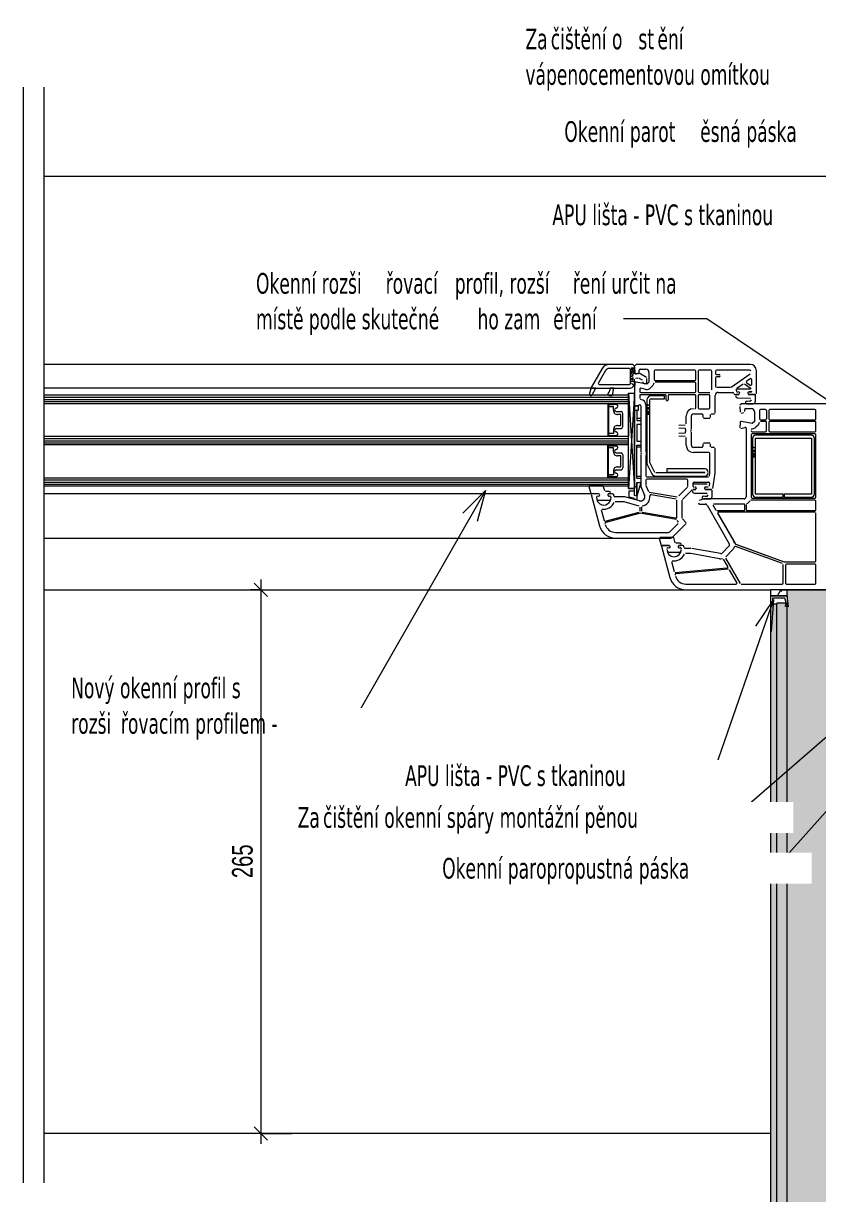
# Model space of a CAD drawing. Header units: millimetres. Extents: x 3755 to 11066, y 2401 to 4339.
# Drawn here: x 4059 to 4443, y 3159 to 3725 of the extents above; entities that cross this region are included whole.
import ezdxf

# ---------------------------------------------------------------- set-up
doc = ezdxf.new("R2010")
doc.units = ezdxf.units.MM
for name, color, linetype, lineweight in [('A-ANNO-DIMS', 211, 'Continuous', 9), ('A-ANNO-DIMS-5', 211, 'Continuous', 9), ('A-DETL', 90, 'Continuous', 18), ('A-DETL-GENF', 92, 'Continuous', 18), ('A-DETL-THIN', 151, 'Continuous', 18), ('G-ANNO-TEXT', 231, 'Continuous', 9)]:
    doc.layers.add(name, color=color, linetype=linetype, lineweight=lineweight)
doc.styles.add('Arial', font='arial.ttf', dxfattribs={"width": 0.7, "height": 10})
doc.styles.add('Tahoma_B', font='tahomabd.ttf', dxfattribs={"width": 0.7, "height": 10})
doc.dimstyles.new('Vnitřní_-_průhledné_1', dxfattribs={"dimscale": 304.8, "dimtxt": 10.202594, "dimasz": 0.021325, "dimexe": 0.016404, "dimexo": 0.0625, "dimgap": 0.003281, "dimtad": 1, "dimdec": 0, "dimrnd": 5, "dimzin": 0, "dimdsep": 46, "dimtxsty": 'Arial', "dimblk1": 'OBLIQUE', "dimblk2": 'OBLIQUE', "dimsah": 1, "dimcen": 0.09, "dimdle": 0.016404, "dimazin": 0, "dimtfac": 1, "dimtdec": 4, "dimtix": 1, "dimtmove": 0, "dimatfit": 3, "dimfxl": 0.049213, "dimfxlon": 1, "dimtvp": 1, "dimtolj": 1, "dimtzin": 0, "dimarcsym": 2})
pattern_1 = [(0, (0, 0), (5, 5), [0.5, -4.5]), (0, (2.5, 2.5), (5, 5), [0.5, -4.5])]

# ---------------------------------------------------------------- blocks, each defined once
blk = doc.blocks.new('DIMBLOCK14-Okno _ Ostění _ Rozčiřovací')
at = {"layer": 'A-ANNO-DIMS-5'}
for p, q in [((4173.42, 3456.31), (4173.42, 3183.31)), ((4173.42, 3451.31), (4168.42, 3451.31)), ((4173.42, 3451.31), (4188.42, 3451.31)), ((4173.42, 3188.31), (4168.42, 3188.31)), ((4173.42, 3188.31), (4188.42, 3188.31))]:
    blk.add_line(p, q, dxfattribs=at)
at = {"layer": 'A-ANNO-DIMS-5', "lineweight": 18}
for p, q in [((4173.42, 3451.31), (4170.17, 3454.56)), ((4173.42, 3451.31), (4176.67, 3448.06)), ((4173.42, 3188.31), (4170.17, 3191.56)), ((4173.42, 3188.31), (4176.67, 3185.06))]:
    blk.add_line(p, q, dxfattribs=at)
at = {"layer": 'A-ANNO-DIMS-5', "color": 0, "insert": (4159.44, 3311.81), "char_height": 10, "width": 19.2123, "attachment_point": 1, "rotation": 90, "line_spacing_factor": 0.941778, "style": 'Arial'}
blk.add_mtext('265', dxfattribs=at)
blk = doc.blocks.new('_Oblique')
at = {"color": 0, "linetype": 'ByBlock', "lineweight": -2}
blk.add_line((-0.5, -0.5), (0.5, 0.5), dxfattribs=at)

msp = doc.modelspace()

# ---------------------------------------------------------------- hatches: boundary and pattern name
at = {"layer": 'A-DETL-GENF'}
h = msp.add_hatch(dxfattribs=at)
h.set_pattern_fill('FP_4', color=1, style=0, pattern_type=2)
h.set_pattern_definition([(0, (0, 0), (4.763, 2.75), [3.175, -6.35]), (120, (0, 0), (-4.7630699, 2.749879), [3.175, -6.35]), (60, (0, 0), (-0.0005699, 5.499013), [0, -6.35, 3.175, 0])])
h.paths.add_polyline_path([(4427.96, 3448.32), (4427.96, 3451.32), (4419.96, 3451.32), (4419.96, 3448.32)])
h = msp.add_hatch(dxfattribs=at)
h.set_pattern_fill('FP_3', color=1, style=0, pattern_type=2)
h.set_pattern_definition([(0, (0, 0), (4.763, 2.75), [3.175, -6.35]), (120, (0, 0), (-4.7630699, 2.749879), [3.175, -6.35]), (60, (0, 0), (-6.99e-05, 5.499879), [0, -6.35, 3.175, 0])])
h.paths.add_polyline_path([(4527.96, 2838.11), (4527.96, 2957.79), (4527.5, 2957.97), (4526.47, 2958.77), (4525.68, 2959.8), (4525.18, 2961.01), (4525.01, 2962.31), (4525.18, 2963.6), (4525.68, 2964.8), (4526.47, 2965.84), (4527.51, 2966.63), (4527.96, 2966.82), (4527.96, 3449.31), (4522.04, 3449.31), (4522.04, 3451.31), (4427.96, 3451.31), (4427.96, 3153.04), (4448.83, 3153.04), (4448.83, 3103.04), (4427.96, 3103.04), (4427.96, 2966.97), (4428.5, 2966.56), (4429.29, 2965.52), (4429.79, 2964.32), (4429.96, 2963.02), (4429.79, 2961.73), (4429.29, 2960.52), (4428.49, 2959.49), (4427.96, 2959.08), (4427.96, 2917.11), (4448.83, 2917.11), (4448.83, 2867.11), (4427.96, 2867.11), (4427.96, 2838.11), (4448.83, 2838.11)])
h.paths.add_polyline_path([(4469.96, 2957.97), (4468.66, 2958.14), (4467.46, 2958.64), (4466.42, 2959.43), (4465.63, 2960.47), (4465.13, 2961.68), (4464.96, 2962.97), (4465.13, 2964.27), (4465.63, 2965.47), (4466.43, 2966.51), (4467.46, 2967.3), (4468.67, 2967.8), (4469.96, 2967.97), (4471.26, 2967.8), (4472.46, 2967.3), (4473.5, 2966.5), (4474.29, 2965.47), (4474.79, 2964.26), (4474.96, 2962.97), (4474.79, 2961.67), (4474.29, 2960.47), (4473.49, 2959.43), (4472.46, 2958.64), (4471.25, 2958.14)])
h = msp.add_hatch(dxfattribs=at)
h.set_pattern_fill('FP_2', color=1, style=0, pattern_type=2)
h.set_pattern_definition(pattern_1)
h.paths.add_polyline_path([(4421.42, 2838.11), (4422.96, 2838.11), (4422.96, 2958.49), (4422.33, 2958.7), (4421.1, 2958.2), (4419.96, 2958.03), (4419.96, 2838.11), (4421.12, 2838.11)])
h.paths.add_polyline_path([(4422.4, 2967.31), (4422.46, 2967.36), (4422.96, 2967.56), (4422.96, 3444.31), (4419.96, 3444.31), (4419.96, 2968.01), (4421.13, 2967.86), (4422.38, 2967.32)])
h = msp.add_hatch(dxfattribs=at)
h.set_pattern_fill('FP_2', color=1, style=0, pattern_type=2)
h.set_pattern_definition(pattern_1)
h.paths.add_polyline_path([(4422.96, 2838.11), (4427.96, 2838.11), (4427.96, 2959.08), (4427.46, 2958.7), (4426.25, 2958.2), (4424.96, 2958.03), (4423.66, 2958.2), (4422.96, 2958.49), (4422.96, 2867.11)])
h.paths.add_polyline_path([(4427.96, 2966.97), (4427.96, 3444.79), (4422.96, 3444.79), (4422.96, 2967.56), (4423.69, 2967.86), (4424.96, 2968.03), (4426.26, 2967.86), (4427.46, 2967.36)])

# ---------------------------------------------------------------- linework, layer by layer
at = {"layer": 'A-DETL'}
for p, q in [((4341.97, 3560.31), (4068.52, 3560.31)), ((4338.51, 3558.33), (4333.19, 3549.22)), ((4353.42, 3560.31), (4341.97, 3560.31)), ((4351.77, 3558.41), (4341.97, 3558.41)), ((4352.92, 3558.12), (4352.92, 3558.92)), ((4352.92, 3558.92), (4353.71, 3558.52)), ((4353.71, 3558.52), (4352.92, 3558.12)), ((4354.17, 3559.56), (4353.42, 3560.31)), ((4354.92, 3560.31), (4354.17, 3559.56)), ((4354.17, 3556.27), (4354.17, 3559.56)), ((4354.17, 3559.06), (4354.36, 3556.28)), ((4410.17, 3560.31), (4354.92, 3560.31)), ((4340.15, 3557.37), (4336.7, 3551.46)), ((4352.28, 3551.22), (4352.28, 3557.91)), ((4353.71, 3556.92), (4352.53, 3557.72)), ((4352.53, 3557.72), (4353.71, 3557.72)), ((4352.53, 3556.92), (4353.71, 3556.92)), ((4353.71, 3556.52), (4352.53, 3556.52)), ((4352.53, 3556.52), (4352.53, 3555.72)), ((4352.53, 3555.72), (4353.71, 3555.72)), ((4352.53, 3554.7), (4353.71, 3555.32)), ((4353.71, 3554.08), (4352.53, 3554.7)), ((4353.71, 3553.32), (4352.92, 3553.72)), ((4352.92, 3552.92), (4352.92, 3553.72)), ((4352.92, 3552.92), (4353.71, 3553.32)), ((4353.71, 3555.72), (4353.71, 3556.52)), ((4354.17, 3551.21), (4354.17, 3553.22)), ((4354.58, 3553.72), (4355.82, 3553.93)), ((4356.37, 3556.06), (4354.76, 3555.78)), ((4354.94, 3555.82), (4356.06, 3556.02)), ((4356.16, 3553.87), (4357.92, 3552.86)), ((4359.92, 3554.01), (4356.37, 3556.06)), ((4356.47, 3556.51), (4356.47, 3557.51)), ((4356.97, 3558.01), (4359.67, 3558.01)), ((4360.17, 3551.96), (4360.17, 3553.58)), ((4361.17, 3556.51), (4361.17, 3551.74)), ((4363.67, 3557.01), (4363.67, 3553.01)), ((4383.37, 3557.51), (4364.17, 3557.51)), ((4383.87, 3553.01), (4383.87, 3557.01)), ((4384.97, 3557.01), (4384.97, 3547.31)), ((4391.07, 3557.51), (4385.47, 3557.51)), ((4391.57, 3548.01), (4391.57, 3557.01)), ((4393.37, 3557.01), (4393.37, 3556.01)), ((4393.37, 3553.81), (4393.37, 3549.8)), ((4409.87, 3557.51), (4393.87, 3557.51)), ((4393.87, 3555.51), (4395.17, 3555.51)), ((4395.17, 3554.31), (4393.87, 3554.31)), ((4400.92, 3549.4), (4410.16, 3555.87)), ((4410.08, 3553.37), (4408.48, 3552.25)), ((4410.87, 3550.71), (4410.87, 3552.96)), ((4413.17, 3546.11), (4413.17, 3557.31)), ((4333.08, 3548.82), (4068.52, 3548.82)), ((4333.19, 3549.22), (4332.38, 3546.21)), ((4335.47, 3548.81), (4333.47, 3548.81)), ((4333.47, 3548.81), (4351.66, 3548.81)), ((4333.69, 3545.68), (4335.47, 3548.81)), ((4337.13, 3550.71), (4351.77, 3550.71)), ((4344.16, 3548.81), (4342.36, 3548.81)), ((4343.57, 3545.45), (4344.16, 3548.81)), ((4353.71, 3552.13), (4352.53, 3552.13)), ((4353.51, 3550.54), (4352.73, 3551.33)), ((4354.17, 3548.52), (4354.17, 3540.61)), ((4354.35, 3551.34), (4354.18, 3548.72)), ((4360.17, 3550.74), (4354.95, 3551.8)), ((4356.67, 3548.29), (4356.67, 3547.31)), ((4359.67, 3548.29), (4357.27, 3548.78)), ((4361.17, 3551.74), (4360.17, 3550.74)), ((4362.94, 3549.97), (4361.94, 3548.97)), ((4383.37, 3551.81), (4364.14, 3551.81)), ((4364.17, 3552.51), (4383.37, 3552.51)), ((4383.87, 3547.31), (4383.87, 3551.31)), ((4394.17, 3549.31), (4400.64, 3549.31)), ((4403.47, 3547.51), (4403.47, 3548.48)), ((4403.68, 3548.89), (4406.73, 3551.03)), ((4410.26, 3548.41), (4403.81, 3548.41)), ((4407.31, 3551.03), (4410.66, 3548.68)), ((4408.48, 3551.43), (4410.08, 3550.31)), ((4410.37, 3547.01), (4409.57, 3547.01)), ((4351.34, 3545.45), (4068.52, 3545.45)), ((4068.52, 3544.45), (4351.4, 3544.45)), ((4068.52, 3543.45), (4351.28, 3543.45)), ((4068.52, 3542.45), (4351.28, 3542.45)), ((4068.52, 3541.45), (4351.28, 3541.45)), ((4344.83, 3541.23), (4341.28, 3541.23)), ((4341.28, 3541.23), (4341.28, 3525.68)), ((4341.88, 3545.31), (4343.29, 3545.31)), ((4351.28, 3546.43), (4354.17, 3546.43)), ((4354.17, 3546.43), (4351.28, 3500.26)), ((4351.28, 3500.26), (4351.28, 3546.43)), ((4351.28, 3546.43), (4354.17, 3500.26)), ((4351.28, 3541.45), (4351.28, 3525.45)), ((4354.17, 3500.26), (4354.17, 3546.43)), ((4354.17, 3546.43), (4354.17, 3500.26)), ((4356.67, 3545.21), (4356.67, 3543.92)), ((4357.17, 3546.81), (4383.37, 3546.81)), ((4368.97, 3545.71), (4357.17, 3545.71)), ((4360.15, 3543.14), (4360.15, 3512.81)), ((4361.65, 3512.81), (4361.65, 3543.14)), ((4368.65, 3545.14), (4362.15, 3545.14)), ((4362.15, 3543.64), (4368.65, 3543.64)), ((4368.65, 3543.64), (4368.65, 3545.14)), ((4369.47, 3543.21), (4369.47, 3545.21)), ((4370.47, 3545.21), (4370.47, 3543.21)), ((4383.37, 3545.71), (4370.97, 3545.71)), ((4383.87, 3539.41), (4383.87, 3545.21)), ((4384.97, 3545.21), (4384.97, 3539.41)), ((4385.47, 3546.81), (4390.64, 3546.81)), ((4390.17, 3545.71), (4385.47, 3545.71)), ((4390.67, 3539.41), (4390.67, 3545.21)), ((4393.17, 3536.71), (4393.17, 3545.31)), ((4394.67, 3546.81), (4401.67, 3546.81)), ((4402.67, 3545.81), (4404.82, 3545.81)), ((4404.83, 3545.79), (4403.37, 3545.79)), ((4404.15, 3544.12), (4410.36, 3543.99)), ((4405.92, 3541.31), (4405.17, 3540.56)), ((4450.67, 3541.31), (4405.92, 3541.31)), ((4408.38, 3541.3), (4411.47, 3541.3)), ((4409.99, 3542.5), (4409.03, 3542.42)), ((4409.22, 3545.81), (4412.87, 3545.81)), ((4412.37, 3545.79), (4409.24, 3545.79)), ((4412.67, 3542.5), (4412.67, 3545.49)), ((4345.33, 3540.95), (4341.54, 3540.95)), ((4341.54, 3540.95), (4341.54, 3525.95)), ((4344.04, 3539.95), (4341.54, 3539.95)), ((4341.54, 3539.95), (4343.54, 3539.95)), ((4344.04, 3538.14), (4344.04, 3539.95)), ((4345.24, 3537.56), (4347.68, 3537.56)), ((4347.49, 3536.16), (4346.01, 3536.16)), ((4347.49, 3530.75), (4347.49, 3536.16)), ((4348.49, 3530.32), (4348.49, 3536.59)), ((4354.17, 3539.92), (4355.87, 3540.38)), ((4354.17, 3496.96), (4354.17, 3539.92)), ((4355.87, 3537.98), (4354.17, 3537.98)), ((4354.55, 3540.32), (4356.54, 3540.86)), ((4355.37, 3537.98), (4355.37, 3533.28)), ((4355.87, 3540.38), (4355.87, 3537.98)), ((4357.17, 3540.37), (4357.17, 3518.03)), ((4359.67, 3540.63), (4359.67, 3518.62)), ((4360.15, 3540.69), (4361.65, 3540.69)), ((4360.15, 3539.51), (4361.65, 3539.51)), ((4361.65, 3538.66), (4360.15, 3538.66)), ((4361.65, 3537.64), (4360.15, 3537.64)), ((4360.15, 3537.33), (4361.65, 3537.33)), ((4361.65, 3537.14), (4360.15, 3537.14)), ((4360.15, 3536.82), (4361.65, 3536.82)), ((4360.15, 3536.32), (4361.65, 3536.32)), ((4382.67, 3536.41), (4386.77, 3536.41)), ((4385.47, 3538.91), (4390.17, 3538.91)), ((4387.27, 3535.91), (4387.27, 3534.71)), ((4390.97, 3534.71), (4390.97, 3536.11)), ((4391.27, 3536.41), (4392.87, 3536.41)), ((4405.17, 3540.06), (4405.36, 3537.28)), ((4405.94, 3536.82), (4407.06, 3537.02)), ((4407.47, 3537.51), (4407.47, 3538.51)), ((4407.97, 3539.01), (4410.67, 3539.01)), ((4412.17, 3537.51), (4412.17, 3532.74)), ((4414.67, 3538.01), (4414.67, 3534.01)), ((4417.57, 3538.51), (4415.17, 3538.51)), ((4418.07, 3538.01), (4418.07, 3534.01)), ((4419.17, 3538.01), (4419.17, 3534.01)), ((4441.47, 3538.51), (4419.67, 3538.51)), ((4441.97, 3534.01), (4441.97, 3538.01)), ((4346.01, 3530.75), (4347.49, 3530.75)), ((4355.37, 3534.28), (4357.17, 3534.28)), ((4355.37, 3533.28), (4357.17, 3533.28)), ((4357.17, 3531.28), (4355.37, 3531.28)), ((4355.37, 3531.28), (4355.37, 3523.28)), ((4357.17, 3534.28), (4357.17, 3531.28)), ((4375.64, 3530.94), (4378.7, 3531.1)), ((4379.17, 3531.59), (4379.17, 3535.41)), ((4381.67, 3529.03), (4381.67, 3535.41)), ((4387.57, 3534.41), (4390.67, 3534.41)), ((4405.35, 3532.34), (4405.17, 3529.63)), ((4411.17, 3531.74), (4405.95, 3532.8)), ((4412.17, 3532.74), (4411.17, 3531.74)), ((4413.94, 3530.97), (4412.94, 3529.97)), ((4417.57, 3532.81), (4415.14, 3532.81)), ((4415.17, 3533.51), (4417.57, 3533.51)), ((4418.07, 3528.31), (4418.07, 3532.31)), ((4419.17, 3532.31), (4419.17, 3528.31)), ((4419.67, 3533.51), (4441.47, 3533.51)), ((4441.47, 3532.81), (4419.67, 3532.81)), ((4441.97, 3528.31), (4441.97, 3532.31)), ((4351.28, 3525.45), (4068.52, 3525.45)), ((4068.52, 3524.45), (4351.28, 3524.45)), ((4341.28, 3525.68), (4344.83, 3525.68)), ((4344.04, 3526.95), (4341.54, 3526.95)), ((4341.54, 3525.95), (4345.33, 3525.95)), ((4344.04, 3528.77), (4344.04, 3526.95)), ((4345.24, 3529.35), (4347.68, 3529.35)), ((4378.44, 3529.36), (4375.64, 3529.51)), ((4375.64, 3527.12), (4378.44, 3527.26)), ((4378.7, 3525.53), (4375.64, 3525.69)), ((4379.17, 3521.21), (4379.17, 3525.03)), ((4381.67, 3521.21), (4381.67, 3527.6)), ((4405.55, 3529.32), (4407.54, 3529.86)), ((4408.17, 3529.37), (4408.17, 3496.31)), ((4410.67, 3526.21), (4410.67, 3496.21)), ((4411.17, 3527.81), (4417.57, 3527.81)), ((4441.47, 3526.71), (4411.17, 3526.71)), ((4411.27, 3524.61), (4411.27, 3497.61)), ((4439.77, 3526.11), (4412.77, 3526.11)), ((4412.77, 3497.61), (4412.77, 3524.61)), ((4412.77, 3524.61), (4439.77, 3524.61)), ((4419.67, 3527.81), (4441.47, 3527.81)), ((4439.77, 3524.61), (4439.77, 3497.61)), ((4441.27, 3497.61), (4441.27, 3524.61)), ((4441.97, 3517.01), (4441.97, 3526.21)), ((4068.52, 3523.45), (4351.28, 3523.45)), ((4068.52, 3522.45), (4351.28, 3522.45)), ((4351.28, 3521.45), (4068.52, 3521.45)), ((4341.28, 3505.68), (4341.28, 3521.23)), ((4341.28, 3521.23), (4344.83, 3521.23)), ((4341.54, 3505.95), (4341.54, 3520.95)), ((4341.54, 3520.95), (4345.33, 3520.95)), ((4344.04, 3519.95), (4341.54, 3519.95)), ((4344.04, 3518.14), (4344.04, 3519.95)), ((4351.28, 3505.45), (4351.28, 3521.45)), ((4355.37, 3523.28), (4357.17, 3523.28)), ((4355.37, 3505.28), (4355.37, 3521.28)), ((4355.37, 3521.28), (4357.17, 3521.28)), ((4357.17, 3520.28), (4355.37, 3520.28)), ((4357.17, 3523.28), (4357.17, 3520.28)), ((4386.77, 3520.21), (4382.67, 3520.21)), ((4387.27, 3521.91), (4387.27, 3520.71)), ((4390.67, 3522.21), (4387.57, 3522.21)), ((4390.97, 3520.51), (4390.97, 3521.91)), ((4392.87, 3520.21), (4391.27, 3520.21)), ((4393.17, 3507.81), (4393.17, 3519.91)), ((4411.45, 3520.08), (4412.77, 3520.08)), ((4411.45, 3518.91), (4412.77, 3518.91)), ((4345.24, 3517.56), (4347.68, 3517.56)), ((4347.49, 3516.16), (4346.01, 3516.16)), ((4347.49, 3510.75), (4347.49, 3516.16)), ((4348.49, 3516.59), (4348.49, 3510.32)), ((4357.17, 3516.6), (4357.17, 3501.31)), ((4359.67, 3516), (4359.67, 3506.41)), ((4390.17, 3517.71), (4382.67, 3517.71)), ((4390.67, 3507.99), (4390.67, 3517.21)), ((4412.77, 3518.05), (4411.45, 3518.05)), ((4412.77, 3517.04), (4411.45, 3517.04)), ((4411.45, 3516.72), (4412.77, 3516.72)), ((4412.77, 3516.53), (4411.45, 3516.53)), ((4411.45, 3516.22), (4412.77, 3516.22)), ((4411.45, 3515.71), (4412.77, 3515.71)), ((4441.97, 3506.01), (4441.97, 3516.41)), ((4344.04, 3508.77), (4344.04, 3506.95)), ((4345.24, 3509.35), (4347.68, 3509.35)), ((4346.01, 3510.75), (4347.49, 3510.75)), ((4360.36, 3511.92), (4362.6, 3507.45)), ((4363.94, 3508.12), (4361.7, 3512.59)), ((4388.41, 3507.84), (4364.51, 3507.84)), ((4388.3, 3509.77), (4369.79, 3509.77)), ((4369.79, 3509.77), (4369.79, 3508.19)), ((4369.79, 3508.19), (4388.39, 3508.19)), ((4390.44, 3506.34), (4390.67, 3507.99)), ((4392.11, 3500.24), (4393.17, 3507.81)), ((4068.52, 3505.45), (4351.28, 3505.45)), ((4068.52, 3504.45), (4351.28, 3504.45)), ((4068.52, 3503.45), (4351.28, 3503.45)), ((4068.52, 3502.45), (4351.28, 3502.45)), ((4339.06, 3501.6), (4332.3, 3501.6)), ((4339.79, 3499.16), (4339.06, 3501.6)), ((4344.83, 3505.68), (4341.28, 3505.68)), ((4344.04, 3506.95), (4341.54, 3506.95)), ((4341.54, 3506.95), (4343.54, 3506.95)), ((4345.33, 3505.95), (4341.54, 3505.95)), ((4355.37, 3506.28), (4357.17, 3506.28)), ((4355.37, 3505.28), (4357.17, 3505.28)), ((4357.17, 3503.28), (4355.37, 3496.68)), ((4355.37, 3496.68), (4355.37, 3503.28)), ((4355.37, 3503.28), (4355.37, 3496.68)), ((4355.37, 3503.28), (4357.17, 3503.28)), ((4357.17, 3506.28), (4357.17, 3503.28)), ((4359.67, 3504.31), (4359.67, 3501.94)), ((4359.71, 3501.74), (4360.96, 3498.89)), ((4360.17, 3505.91), (4389.94, 3505.91)), ((4379.47, 3504.81), (4360.17, 3504.81)), ((4364.39, 3506.34), (4388.3, 3506.34)), ((4379.97, 3501.35), (4379.97, 3504.31)), ((4382.47, 3501.51), (4382.47, 3502.91)), ((4389.27, 3502.41), (4382.83, 3502.41)), ((4382.97, 3503.41), (4389.96, 3503.41)), ((4390.45, 3502.84), (4390.26, 3501.44)), ((4441.97, 3496.21), (4441.97, 3505.41)), ((4351.28, 3501.45), (4068.52, 3501.45)), ((4333.47, 3497.81), (4068.52, 3497.81)), ((4332.01, 3501.21), (4333.03, 3497.83)), ((4333.03, 3497.83), (4337.07, 3497.83)), ((4333.18, 3497.43), (4337.25, 3482.24)), ((4337.12, 3497.81), (4333.47, 3497.81)), ((4341.93, 3498.93), (4340.09, 3498.93)), ((4341.48, 3497.83), (4342.33, 3497.83)), ((4343.17, 3497.81), (4341.52, 3497.81)), ((4349.44, 3496.31), (4344.67, 3496.31)), ((4356.65, 3494.38), (4349.44, 3496.31)), ((4351.28, 3500.26), (4354.17, 3500.26)), ((4354.17, 3500.26), (4351.28, 3500.26)), ((4351.61, 3496.13), (4351.61, 3499.18)), ((4351.61, 3499.18), (4354.17, 3499.18)), ((4354.17, 3495.46), (4351.61, 3496.13)), ((4354.17, 3501.28), (4355.37, 3501.28)), ((4355.37, 3496.68), (4354.17, 3496.96)), ((4355.37, 3496.7), (4355.37, 3494.83)), ((4357.17, 3501.31), (4359, 3497.11)), ((4361.33, 3498.59), (4374.79, 3496.22)), ((4374.26, 3495.2), (4362.23, 3497.32)), ((4375.55, 3496.73), (4379.82, 3501)), ((4377.32, 3494.96), (4382.02, 3499.66)), ((4382.38, 3499.81), (4383.82, 3499.81)), ((4383.84, 3499.79), (4382.38, 3499.79)), ((4383.16, 3498.12), (4389.37, 3497.99)), ((4389.01, 3496.5), (4388.04, 3496.42)), ((4388.22, 3499.81), (4391.61, 3499.81)), ((4391.39, 3499.79), (4388.25, 3499.79)), ((4389.76, 3501.01), (4388.57, 3501.01)), ((4391.69, 3496.5), (4391.69, 3499.49)), ((4426.02, 3497.61), (4412.77, 3497.61)), ((4412.77, 3496.11), (4426.02, 3496.11)), ((4426.02, 3496.11), (4426.02, 3497.61)), ((4439.77, 3497.61), (4426.52, 3497.61)), ((4426.52, 3497.61), (4426.52, 3496.11)), ((4426.52, 3496.11), (4439.77, 3496.11)), ((4336.79, 3494.63), (4341.77, 3494.63)), ((4349.11, 3493.81), (4344.77, 3493.81)), ((4356.45, 3491.85), (4349.11, 3493.81)), ((4355.37, 3494.83), (4354.17, 3495.16)), ((4356.82, 3491.36), (4356.82, 3489.43)), ((4357.52, 3491.38), (4357.52, 3489.43)), ((4374.67, 3486.58), (4374.67, 3494.7)), ((4377.17, 3485.93), (4377.17, 3494.6)), ((4387.65, 3495.3), (4385.48, 3494.44)), ((4385.67, 3492.81), (4388.37, 3492.81)), ((4387.4, 3495.3), (4390.49, 3495.3)), ((4407.17, 3495.31), (4387.77, 3495.31)), ((4389.24, 3492.31), (4400.04, 3473.6)), ((4392.09, 3492.36), (4393.54, 3489.86)), ((4406.97, 3492.81), (4392.35, 3492.81)), ((4407.47, 3490.11), (4407.47, 3492.31)), ((4408.17, 3492.6), (4408.17, 3490.11)), ((4441.47, 3494.61), (4410.51, 3494.61)), ((4411.17, 3495.71), (4441.47, 3495.71)), ((4441.97, 3490.11), (4441.97, 3494.11)), ((4338.07, 3490.01), (4339.44, 3484.91)), ((4340.05, 3484.55), (4356.45, 3488.95)), ((4356.39, 3488.21), (4340.23, 3483.88)), ((4374.44, 3485.31), (4357.69, 3488.27)), ((4357.93, 3488.93), (4374.08, 3486.09)), ((4379.02, 3483.87), (4377.32, 3485.58)), ((4393.97, 3489.61), (4406.97, 3489.61)), ((4394.32, 3488.45), (4403, 3473.43)), ((4394.52, 3488.16), (4402.2, 3474.85)), ((4441.58, 3488.9), (4394.58, 3488.9)), ((4441.47, 3488.91), (4394.95, 3488.91)), ((4408.67, 3489.61), (4441.47, 3489.61)), ((4441.95, 3465.16), (4441.95, 3488.56)), ((4441.97, 3465.31), (4441.97, 3488.41)), ((4344.98, 3479.11), (4370.6, 3479.11)), ((4371.3, 3479.4), (4375.29, 3483.39)), ((4372.46, 3476.6), (4379.02, 3483.16)), ((4068.52, 3476.31), (4344.98, 3476.31)), ((4344.98, 3476.31), (4371.76, 3476.31)), ((4366.07, 3476.31), (4367.13, 3472.78)), ((4373.16, 3476.55), (4366.4, 3476.55)), ((4373.89, 3474.11), (4373.16, 3476.55)), ((4376.03, 3473.88), (4374.19, 3473.88)), ((4403, 3473.43), (4426.59, 3464.84)), ((4403.11, 3473.37), (4426.65, 3464.8)), ((4367.13, 3472.78), (4371.17, 3472.78)), ((4367.18, 3472.43), (4371.25, 3457.24)), ((4371.12, 3472.81), (4367.47, 3472.81)), ((4370.89, 3469.58), (4375.87, 3469.58)), ((4377.17, 3472.81), (4375.52, 3472.81)), ((4375.58, 3472.78), (4376.43, 3472.78)), ((4381.35, 3471.31), (4378.67, 3471.31)), ((4381.39, 3468.81), (4378.77, 3468.81)), ((4395.27, 3466.36), (4381.39, 3468.81)), ((4395.7, 3468.83), (4381.87, 3471.27)), ((4399.88, 3472.4), (4396.59, 3469.11)), ((4401.65, 3470.63), (4398.28, 3467.26)), ((4425.79, 3463.96), (4403.1, 3472.22)), ((4372.07, 3465.01), (4373.38, 3460.1)), ((4373.91, 3459.73), (4398.85, 3461.91)), ((4399.24, 3462.66), (4397.21, 3466.16)), ((4398.2, 3466.66), (4405.3, 3454.36)), ((4426.12, 3454.61), (4426.12, 3463.49)), ((4426.65, 3464.8), (4441.65, 3464.8)), ((4426.76, 3464.81), (4441.47, 3464.81)), ((4427.22, 3463.21), (4427.22, 3454.61)), ((4441.47, 3463.71), (4427.72, 3463.71)), ((4441.97, 3454.61), (4441.97, 3463.21)), ((4399.7, 3461.28), (4374.27, 3459.06)), ((4403.74, 3454.86), (4400.17, 3461.03)), ((4068.52, 3451.31), (4378.98, 3451.31)), ((4378.98, 3454.11), (4403.3, 3454.11)), ((4378.98, 3451.31), (4419.96, 3451.31)), ((4405.73, 3454.11), (4425.62, 3454.11)), ((4427.96, 3451.31), (4419.96, 3451.31)), ((4419.96, 3451.31), (4419.96, 3448.32)), ((4427.72, 3454.11), (4441.47, 3454.11)), ((4522.04, 3451.31), (4427.96, 3451.31)), ((4427.96, 3451.31), (4450.67, 3451.31)), ((4427.96, 3448.32), (4427.96, 3451.31)), ((4427.96, 3448.32), (4419.96, 3448.32)), ((4419.96, 3448.32), (4419.96, 3442.62)), ((4426.83, 3447.32), (4420.96, 3447.32)), ((4420.96, 3447.32), (4420.96, 3444.43)), ((4427.96, 3448.32), (4427.96, 3444.79)), ((4428.72, 3443.07), (4427.96, 3448.32)), ((4420.96, 3444.43), (4419.96, 3442.62)), ((4419.96, 3444.31), (4419.96, 2968.01)), ((4422.96, 3444.31), (4419.96, 3444.31)), ((4422.96, 3444.79), (4422.96, 3444.31)), ((4427.96, 3444.79), (4422.96, 3444.79)), ((4422.96, 2967.56), (4422.96, 3444.31)), ((4428.72, 3443.07), (4427.15, 3443.3)), ((4427.96, 3153.04), (4427.96, 3444.79)), ((4419.96, 3188.31), (4068.52, 3188.31))]:
    msp.add_line(p, q, dxfattribs=at)
for centre, radius in [((4360.31, 3541.02), 0.157), ((4411.45, 3520.42), 0.158)]:
    msp.add_circle(centre, radius, dxfattribs=at)
for centre, radius, start, end in [((4341.97, 3556.31), 4, 90, 149.6895), ((4341.97, 3556.31), 2.1, 90, 149.6895), ((4351.77, 3557.91), 0.5, 0, 90), ((4410.17, 3557.31), 3, 0, 90), ((4354.67, 3556.27), 0.5, 180, 280), ((4354.85, 3556.31), 0.5, 183.8, 280), ((4356.97, 3557.51), 0.5, 90, 180), ((4359.67, 3556.51), 1.5, 0, 90), ((4364.17, 3557.01), 0.5, 90, 180), ((4364.17, 3553.01), 0.5, 180, 270), ((4383.37, 3557.01), 0.5, 0, 90), ((4383.37, 3553.01), 0.5, 270, 0), ((4385.47, 3557.01), 0.5, 90, 180), ((4391.07, 3557.01), 0.5, 0, 90), ((4393.87, 3557.01), 0.5, 90, 180), ((4393.87, 3556.01), 0.5, 180, 270), ((4393.87, 3553.81), 0.5, 90, 180), ((4395.17, 3555.01), 0.5, 0, 90), ((4395.17, 3554.81), 0.5, 270, 0), ((4409.87, 3557.01), 0.5, 0, 90), ((4410.37, 3552.96), 0.5, 0, 125), ((4337.13, 3551.21), 0.5, 149.6895, 270), ((4338.91, 3548.67), 3.45, 317.1429, 2.3599), ((4351.77, 3551.21), 2.4, 267.4694, 0), ((4351.77, 3551.21), 0.5, 270, 0), ((4354.85, 3551.31), 0.5, 78.5, 176.2), ((4357.17, 3548.29), 0.5, 78.5, 180), ((4357.17, 3547.31), 0.5, 180, 270), ((4359.17, 3551.96), 1, 180, 0), ((4360.17, 3550.74), 2.5, 258.5, 315), ((4361.17, 3551.74), 2.5, 315, 351.8011), ((4383.37, 3551.31), 0.5, 0, 90), ((4383.37, 3547.31), 0.5, 270, 0), ((4385.47, 3547.31), 0.5, 180, 270), ((4393.87, 3549.8), 0.5, 180, 274.3012), ((4403.97, 3547.51), 0.5, 180, 270), ((4404.04, 3547.49), 0.5, 180, 270), ((4404.47, 3546.41), 0.6, 330, 90), ((4404.49, 3546.39), 0.6, 330, 90), ((4408.76, 3551.84), 0.5, 125, 235), ((4409.57, 3546.41), 0.6, 90, 210), ((4409.59, 3546.39), 0.6, 90, 210), ((4410.04, 3547.49), 0.5, 270, 0), ((4410.37, 3550.71), 0.5, 235, 0), ((4410.37, 3547.51), 0.5, 270, 0), ((4333.07, 3546.03), 0.715, 165, 330.5133), ((4341.88, 3545.91), 0.6, 137.1429, 270), ((4357.17, 3545.21), 0.5, 90, 180), ((4356.87, 3540.63), 2.8, 0, 84.7841), ((4362.15, 3543.14), 2, 90, 180), ((4362.15, 3543.14), 0.5, 90, 180), ((4368.97, 3545.21), 0.5, 0, 90), ((4369.97, 3543.21), 0.5, 180, 270), ((4369.97, 3543.21), 0.5, 270, 0), ((4370.97, 3545.21), 0.5, 90, 180), ((4383.37, 3545.21), 0.5, 0, 90), ((4385.47, 3545.21), 0.5, 90, 180), ((4390.17, 3545.21), 0.5, 0, 90), ((4394.67, 3545.31), 1.5, 90, 180), ((4401.67, 3546.31), 0.5, 0, 90), ((4402.67, 3546.31), 0.5, 180, 270), ((4404.17, 3545.12), 1, 180, 268.7551), ((4408.48, 3541.94), 0.639, 56.4969, 257.854), ((4409.92, 3543.3), 0.8, 275.0405, 354.9888), ((4411.47, 3542.5), 1.2, 276.0075, 0), ((4345.76, 3537.87), 1.73, 171.2425, 278.5697), ((4345.35, 3538.38), 0.83, 91.4248, 261.916), ((4345.28, 3540.08), 0.872, 273.6636, 86.3364), ((4347.51, 3536.59), 0.986, 0, 79.75), ((4356.67, 3540.37), 0.5, 0, 105), ((4382.67, 3535.41), 3.5, 90, 180), ((4382.67, 3535.41), 1, 90, 180), ((4383.37, 3539.41), 0.5, 270, 0), ((4385.47, 3539.41), 0.5, 180, 270), ((4386.77, 3535.91), 0.5, 0, 90), ((4390.17, 3539.41), 0.5, 270, 0), ((4407.97, 3538.51), 0.5, 90, 180), ((4410.67, 3537.51), 1.5, 0, 90), ((4415.17, 3538.01), 0.5, 90, 180), ((4417.57, 3538.01), 0.5, 0, 90), ((4419.67, 3538.01), 0.5, 90, 180), ((4441.47, 3538.01), 0.5, 0, 90), ((4345.76, 3529.03), 1.73, 81.4303, 188.7575), ((4347.51, 3530.32), 0.986, 280.25, 0), ((4405.85, 3532.31), 0.5, 78.5, 176.2), ((4411.17, 3531.74), 2.5, 270, 315), ((4412.17, 3532.74), 2.5, 315, 351.8011), ((4415.17, 3534.01), 0.5, 180, 270), ((4417.57, 3534.01), 0.5, 270, 0), ((4417.57, 3532.31), 0.5, 0, 90), ((4419.67, 3534.01), 0.5, 180, 270), ((4419.67, 3532.31), 0.5, 90, 180), ((4441.47, 3534.01), 0.5, 270, 0), ((4441.47, 3532.31), 0.5, 0, 90), ((4345.35, 3528.52), 0.83, 98.084, 268.5752), ((4345.28, 3526.82), 0.872, 273.6636, 86.3364), ((4378.41, 3528.86), 0.5, 351.4581, 87), ((4378.41, 3527.76), 0.5, 273, 8.5419), ((4382.07, 3528.31), 3.2, 171.4581, 188.5419), ((4381.87, 3528.31), 0.5, 134.427, 225.573), ((4407.67, 3529.37), 0.5, 0, 105), ((4411.17, 3528.74), 0.5, 90, 180), ((4411.17, 3528.31), 0.5, 180, 270), ((4411.17, 3526.21), 0.5, 90, 180), ((4412.77, 3524.61), 1.5, 90, 180), ((4417.57, 3528.31), 0.5, 270, 0), ((4419.67, 3528.31), 0.5, 180, 270), ((4439.77, 3524.61), 1.5, 0, 90), ((4441.47, 3528.31), 0.5, 270, 0), ((4441.47, 3526.21), 0.5, 0, 90), ((4345.35, 3518.38), 0.83, 91.4248, 261.916), ((4345.28, 3520.08), 0.872, 273.6636, 86.3364), ((4356.97, 3517.31), 3, 334.1581, 25.8419), ((4382.67, 3521.21), 3.5, 180, 270), ((4382.67, 3521.21), 1, 180, 270), ((4386.77, 3520.71), 0.5, 270, 0), ((4345.76, 3517.87), 1.73, 171.2425, 278.5697), ((4347.51, 3516.59), 0.986, 0, 79.75), ((4356.97, 3517.31), 0.5, 314.427, 45.573), ((4390.17, 3517.21), 0.5, 0, 90), ((4441.97, 3516.71), 0.3, 90, 270), ((4345.76, 3509.03), 1.73, 81.4303, 188.7575), ((4345.35, 3508.52), 0.83, 98.084, 268.5752), ((4345.28, 3506.82), 0.872, 273.6636, 86.3364), ((4347.51, 3510.32), 0.986, 280.25, 0), ((4362.15, 3512.81), 2, 180, 206.5651), ((4364.39, 3508.34), 2, 206.5651, 270), ((4388.3, 3508.27), 1.5, 0, 90), ((4388.3, 3507.84), 1.5, 270, 0), ((4360.17, 3506.41), 0.5, 180, 270), ((4360.17, 3504.31), 0.5, 90, 180), ((4379.47, 3504.31), 0.5, 0, 90), ((4382.97, 3502.91), 0.5, 90, 180), ((4389.96, 3502.91), 0.5, 352.0176, 90), ((4441.97, 3505.71), 0.3, 90, 270), ((4336.28, 3496.13), 0.5, 90, 180), ((4339.32, 3495.81), 3.5, 174.2608, 5.7392), ((4336.73, 3497.23), 0.6, 270, 30), ((4336.77, 3497.21), 0.6, 270, 30), ((4341.83, 3497.23), 0.6, 150, 270), ((4341.87, 3497.21), 0.6, 150, 270), ((4341.93, 3498.23), 0.7, 0, 90), ((4342.28, 3496.13), 0.5, 0, 90), ((4343.17, 3496.81), 1, 0, 90), ((4344.67, 3496.81), 0.5, 180, 270), ((4357.17, 3496.31), 2, 255, 23.5782), ((4357.17, 3496.31), 4.5, 279.7878, 5.901), ((4362.14, 3496.83), 0.5, 80, 185.901), ((4383.18, 3499.12), 1, 180, 268.7551), ((4382.97, 3501.51), 0.5, 180, 270), ((4383.05, 3501.49), 0.5, 180, 270), ((4383.47, 3500.41), 0.6, 330, 90), ((4383.5, 3500.39), 0.6, 330, 90), ((4387.5, 3495.94), 0.639, 56.4969, 261.0884), ((4388.57, 3500.41), 0.6, 90, 210), ((4388.6, 3500.39), 0.6, 90, 210), ((4388.94, 3497.3), 0.8, 275.0405, 354.9888), ((4390.49, 3496.5), 1.2, 270, 0), ((4407.17, 3496.31), 1, 270, 0), ((4411.17, 3496.21), 0.5, 180, 270), ((4412.77, 3497.61), 1.5, 180, 270), ((4439.77, 3497.61), 1.5, 270, 0), ((4441.47, 3496.21), 0.5, 270, 0), ((4336.79, 3495.63), 1, 184.5886, 270), ((4339.32, 3495.81), 5.5, 260.4408, 335.3757), ((4341.77, 3495.63), 1, 270, 355.4114), ((4385.67, 3493.31), 0.5, 180, 270), ((4388.37, 3491.81), 1, 30, 90), ((4406.97, 3492.31), 0.5, 0, 90), ((4407.17, 3496.31), 3.5, 292.0243, 326.633), ((4441.47, 3494.11), 0.5, 0, 90), ((4339.92, 3485.04), 0.5, 195, 285), ((4357.17, 3485.31), 3, 80, 105), ((4374.17, 3486.58), 0.5, 260, 0), ((4377.67, 3485.93), 3, 198.5301, 218.6717), ((4394.95, 3488.41), 0.5, 102.0746, 210), ((4406.97, 3490.11), 0.5, 270, 0), ((4408.67, 3490.11), 0.5, 180, 270), ((4441.47, 3490.11), 0.5, 270, 0), ((4344.98, 3484.31), 8, 195, 270), ((4340.36, 3483.39), 0.5, 105, 195), ((4344.98, 3484.31), 5.2, 195, 270), ((4370.6, 3480.11), 1, 270, 315), ((4378.67, 3483.52), 0.5, 315, 45), ((4371.76, 3477.31), 1, 270, 315), ((4376.03, 3473.18), 0.7, 360, 90), ((4399.17, 3473.1), 1, 315, 30), ((4399.17, 3473.1), 3.5, 11.895, 30), ((4370.32, 3471.11), 0.5, 90, 180), ((4373.32, 3470.81), 3.5, 180, 0), ((4370.38, 3471.08), 0.5, 90, 180), ((4370.89, 3470.58), 1, 184.5886, 270), ((4370.77, 3472.21), 0.6, 270, 30), ((4370.83, 3472.18), 0.6, 270, 30), ((4373.32, 3470.81), 5.5, 260.4408, 335.3757), ((4375.87, 3472.21), 0.6, 150, 270), ((4375.93, 3472.18), 0.6, 150, 270), ((4375.87, 3470.58), 1, 270, 355.4114), ((4376.32, 3471.11), 0.5, 0, 90), ((4376.38, 3471.08), 0.5, 0, 90), ((4377.17, 3471.81), 1, 0, 90), ((4378.67, 3471.81), 0.5, 180, 270), ((4395.88, 3469.81), 1, 260, 315.1931), ((4399.17, 3473.1), 3.5, 315, 340.1927), ((4402.93, 3471.75), 0.5, 70, 160.1927), ((4395.88, 3469.81), 3.5, 260, 283.0107), ((4398.8, 3462.41), 0.5, 275, 30), ((4427.72, 3463.21), 0.5, 90, 180), ((4441.47, 3465.31), 0.5, 270, 0), ((4441.47, 3463.21), 0.5, 0, 90), ((4378.98, 3459.31), 8, 195, 270), ((4374.31, 3458.56), 0.5, 95, 195), ((4378.98, 3459.31), 5.2, 195, 270), ((4403.3, 3454.61), 0.5, 270, 30), ((4425.62, 3454.61), 0.5, 270, 0), ((4427.72, 3454.61), 0.5, 180, 270), ((4441.47, 3454.61), 0.5, 270, 0), ((4421.9, 3444.91), 5.49, 343.0254, 26.0671)]:
    msp.add_arc(centre, radius, start, end, dxfattribs=at)
at = {"layer": 'A-DETL-THIN'}
for p, q in [((4058.52, 3164.41), (4058.52, 3694.41)), ((4068.52, 3164.41), (4068.52, 3694.41)), ((4552.96, 3651.31), (4068.52, 3651.31)), ((4419.96, 3451.32), (4419.96, 3448.32)), ((4427.96, 3451.32), (4419.96, 3451.32)), ((4427.96, 3448.32), (4427.96, 3451.32)), ((4419.96, 3448.32), (4427.96, 3448.32))]:
    msp.add_line(p, q, dxfattribs=at)
at = {"layer": 'G-ANNO-TEXT', "color": 10}
for p, q in [((4389.16, 3582.38), (4343.25, 3582.38)), ((4473.36, 3525.62), (4389.16, 3582.38)), ((4282.08, 3499.37), (4217.61, 3386.68)), ((4282.08, 3499.37), (4271.15, 3488.35)), ((4282.08, 3499.37), (4278.12, 3484.35)), ((4547.18, 3466.94), (4402.26, 3341.18)), ((4421.43, 3446.57), (4391.87, 3361.41)), ((4421.43, 3446.57), (4412.71, 3433.72)), ((4421.43, 3446.57), (4420.31, 3431.08)), ((4208.63, 3386.68), (4204.04, 3386.68)), ((4217.61, 3386.68), (4208.63, 3386.68)), ((4383.45, 3361.41), (4376.95, 3361.41)), ((4391.87, 3361.41), (4383.45, 3361.41)), ((4394.67, 3341.18), (4391.66, 3341.18)), ((4402.26, 3341.18), (4394.67, 3341.18)), ((4415.78, 3316.61), (4409, 3316.61)), ((4422.36, 3316.61), (4415.78, 3316.61))]:
    msp.add_line(p, q, dxfattribs=at)

# ---------------------------------------------------------------- texts
at = {"layer": 'G-ANNO-TEXT', "color": 1, "char_height": 10, "attachment_point": 1, "style": 'Tahoma_B', "bg_fill": 3, "box_fill_scale": 1.25, "bg_fill_color": 256, "bg_fill_true_color": 13158600, "bg_fill_transparency": 0}
for s, insert, width in [('Za', (4301.4, 3722.82), 14.8713), ('Okenní parot', (4320.21, 3678.02), 79.6877), ('APU lišta - PVC s tkaninou', (4314.44, 3637.72), 159.0949), ('Okenní rozši', (4171.06, 3604.58), 76.0401), ('Nový okenní profil s ', (4081.62, 3408.88), 125.424), ('Za', (4191.22, 3346.18), 14.8713)]:
    msp.add_mtext(s, dxfattribs=dict(at, insert=insert, width=width))

# ---------------------------------------------------------------- next in the draw order: texts
for s, insert, width in [('čištění o', (4313.67, 3722.82), 51.3481), ('ěsná páska', (4385.96, 3678.02), 67.9029), ('řovací', (4233.79, 3604.58), 37.3186), ('rozši', (4081.62, 3391.68), 29.1814), ('APU lišta - PVC s tkaninou', (4243.19, 3366.41), 159.0949), ('čištění okenní spáry montážní pěnou', (4203.49, 3346.18), 225.0337)]:
    msp.add_mtext(s, dxfattribs=dict(at, insert=insert, width=width))

# ---------------------------------------------------------------- next in the draw order: linework, layer by layer
at = {"layer": 'G-ANNO-TEXT', "color": 10}
msp.add_line((4541.28, 3450.09), (4422.36, 3316.61), dxfattribs=at)

# ---------------------------------------------------------------- next in the draw order: texts
at = {"layer": 'G-ANNO-TEXT', "color": 1, "char_height": 10, "attachment_point": 1, "style": 'Tahoma_B', "bg_fill": 3, "box_fill_scale": 1.25, "bg_fill_color": 256, "bg_fill_true_color": 13158600, "bg_fill_transparency": 0}
for s, insert, width in [('st', (4356.03, 3722.82), 11.2236), (' profil, rozší', (4264.59, 3604.58), 72.3924), ('řovacím profilem - ', (4105.7, 3391.68), 116.1645)]:
    msp.add_mtext(s, dxfattribs=dict(at, insert=insert, width=width))

# ---------------------------------------------------------------- next in the draw order: texts
for s, insert, width in [('ění ', (4365.29, 3722.82), 22.4472), ('ření určit na ', (4324.31, 3604.58), 75.4789), ('místě podle skutečné', (4171.06, 3587.38), 129.9135), ('Okenní paropropustná páska', (4261.12, 3321.61), 176.2109)]:
    msp.add_mtext(s, dxfattribs=dict(at, insert=insert, width=width))

# ---------------------------------------------------------------- next in the draw order: dimensions: what is measured, and where the dimension line sits
at = {"layer": 'A-ANNO-DIMS'}
dim = msp.add_linear_dim(base=(4173.42, 3188.31), p1=(4188.42, 3451.31), p2=(4188.42, 3188.31), angle=90, dimstyle='Vnitřní_-_průhledné_1', override={"dimpost": '<>', "dimfxl": 263}, dxfattribs=at)
dim.commit()
dim.dimension.update_dxf_attribs({"geometry": 'DIMBLOCK14-Okno _ Ostění _ Rozčiřovací', "text_midpoint": (4167.32, 3319.81)})

# ---------------------------------------------------------------- next in the draw order: texts
at = {"layer": 'G-ANNO-TEXT', "color": 1, "char_height": 10, "attachment_point": 1, "style": 'Tahoma_B', "bg_fill": 3, "box_fill_scale": 1.25, "bg_fill_color": 256, "bg_fill_true_color": 13158600, "bg_fill_transparency": 0}
for s, insert, width in [('vápenocementovou omítkou ', (4301.4, 3705.62), 177.8945), ('ho zam', (4278.24, 3587.38), 44.3333)]:
    msp.add_mtext(s, dxfattribs=dict(at, insert=insert, width=width))

# ---------------------------------------------------------------- next in the draw order: texts
at = {"layer": 'G-ANNO-TEXT', "color": 1, "insert": (4314.82, 3587.38), "char_height": 10, "width": 31.4261, "attachment_point": 1, "style": 'Tahoma_B', "bg_fill": 3, "box_fill_scale": 1.25, "bg_fill_color": 256, "bg_fill_true_color": 13158600, "bg_fill_transparency": 0}
msp.add_mtext('ěření', dxfattribs=at)

doc.saveas('drawing.dxf')
